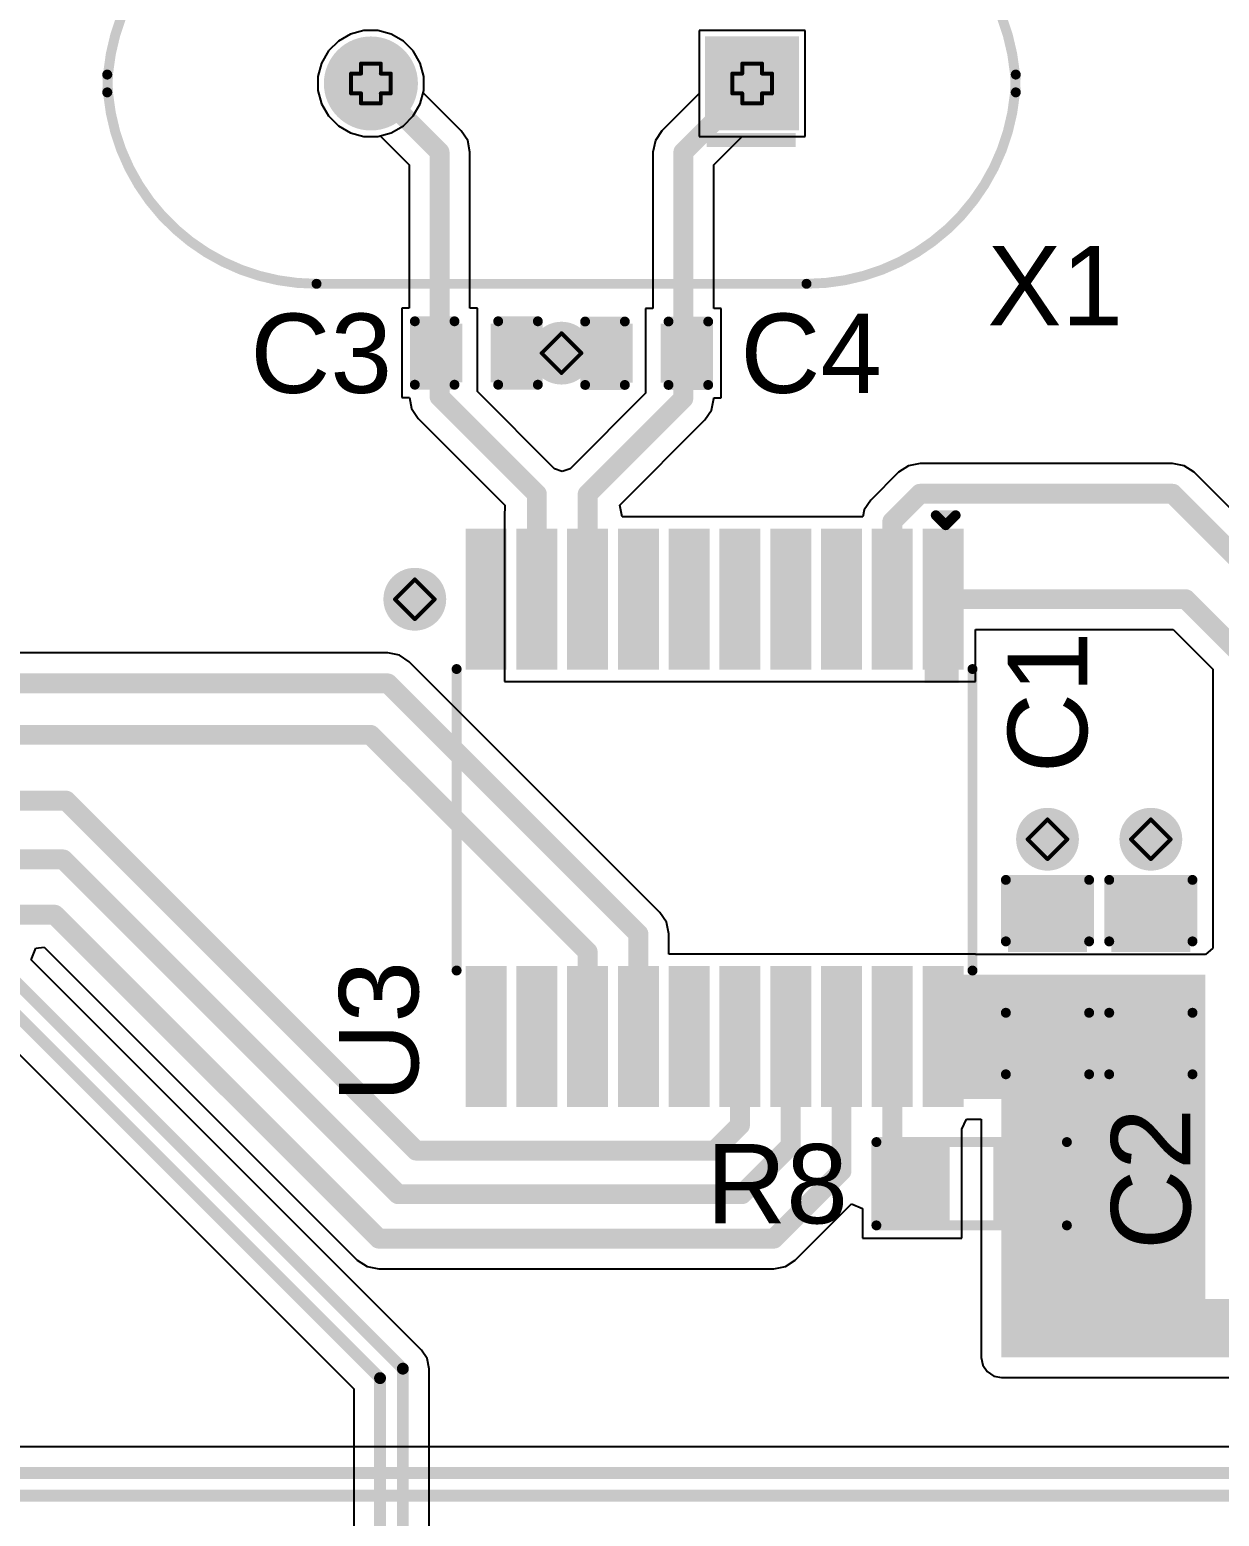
# Model space of a CAD drawing. Header units: inches. Extents: x -31 to 249, y -28 to 261.
# Drawn here: x 90.04 to 105.27, y 34.49 to 53.52 of the extents above; entities that cross this region are included whole.
import ezdxf

# ---------------------------------------------------------------- set-up
doc = ezdxf.new("R2010")
doc.units = ezdxf.units.IN
for name, color, linetype in [('Bottom Layer', 5, 'Continuous'), ('Bottom Solder', 6, 'Continuous'), ('Drill Drawing', 1, 'Continuous'), ('Multi-Layer', 9, 'Continuous'), ('Pad Holes', 156, 'Continuous'), ('Top Layer', 1, 'Continuous'), ('Top Overlay', 2, 'Continuous'), ('Top Paste', 8, 'Continuous'), ('Top Solder', 216, 'Continuous'), ('Via Holes', 16, 'Continuous')]:
    doc.layers.add(name, color=color, linetype=linetype)
doc.styles.add('Arial', font='', dxfattribs={"height": 0.2})
doc.styles.get('Arial').set_extended_font_data('Arial')

# ---------------------------------------------------------------- blocks, each defined once
blk = doc.blocks.new('71008000RW1_15')
at = {"layer": 'Bottom Layer'}
blk.add_hatch(color=5, dxfattribs=at).paths.add_polyline_path([(-0.5, 0.5), (0.5, 0.5), (0.5, -0.5), (-0.5, -0.5)])
h = blk.add_hatch(color=5, dxfattribs=at)
edge = h.paths.add_edge_path()
edge.add_arc((4.88, 0), 0.5, 0, 360)
at = {"layer": 'Bottom Solder'}
blk.add_hatch(color=6, dxfattribs=at).paths.add_polyline_path([(-0.602, 0.602), (0.602, 0.602), (0.602, -0.602), (-0.602, -0.602)])
h = blk.add_hatch(color=6, dxfattribs=at)
edge = h.paths.add_edge_path()
edge.add_arc((4.88, 0), 0.602, 0, 360)
at = {"layer": 'Multi-Layer'}
blk.add_hatch(color=9, dxfattribs=at).paths.add_polyline_path([(-0.5, 0.5), (0.5, 0.5), (0.5, -0.5), (-0.5, -0.5)])
h = blk.add_hatch(color=9, dxfattribs=at)
edge = h.paths.add_edge_path()
edge.add_arc((4.88, 0), 0.5, 0, 360)
at = {"layer": 'Pad Holes'}
h = blk.add_hatch(color=7, dxfattribs=at)
edge = h.paths.add_edge_path()
edge.add_arc((0, 0), 0.25, 0, 360)
h = blk.add_hatch(color=7, dxfattribs=at)
edge = h.paths.add_edge_path()
edge.add_arc((4.88, 0), 0.25, 0, 360)
at = {"layer": 'Top Layer'}
blk.add_hatch(color=1, dxfattribs=at).paths.add_polyline_path([(-0.5, 0.5), (0.5, 0.5), (0.5, -0.5), (-0.5, -0.5)])
h = blk.add_hatch(color=1, dxfattribs=at)
edge = h.paths.add_edge_path()
edge.add_arc((4.88, 0), 0.5, 0, 360)
at = {"layer": 'Top Overlay'}
blk.add_hatch(color=2, dxfattribs=at).paths.add_polyline_path([(-0.559, 0.635), (0.584, 0.635), (0.584, 0.813), (-0.559, 0.813)])
at = {"layer": 'Top Solder'}
blk.add_hatch(color=216, dxfattribs=at).paths.add_polyline_path([(-0.602, 0.602), (0.602, 0.602), (0.602, -0.602), (-0.602, -0.602)])
h = blk.add_hatch(color=216, dxfattribs=at)
edge = h.paths.add_edge_path()
edge.add_arc((4.88, 0), 0.602, 0, 360)
at = {"layer": 'Top Overlay', "const_width": 0.127}
for points in [[(-3.375, -0.114, -0.414214), (-0.696, 2.565)], [(5.576, 2.565, -0.414214), (8.255, -0.114)], [(-0.696, -2.565, -0.414214), (-3.375, 0.114)], [(8.255, 0.114, -0.414214), (5.576, -2.565)]]:
    blk.add_lwpolyline(points, format="xyb", dxfattribs=at)
for points in [[(5.576, 2.565), (-0.696, 2.565)], [(5.576, -2.565), (-0.696, -2.565)]]:
    blk.add_lwpolyline(points, dxfattribs=at)
at = {"layer": 'Top Overlay', "const_width": 0.0635}
for points in [[(-0.728, 2.565, 1), (-0.664, 2.565, 1)], [(-0.728, 2.565, 1), (-0.664, 2.565, 1)], [(5.544, 2.565, 1), (5.608, 2.565, 1)], [(5.544, 2.565, 1), (5.608, 2.565, 1)], [(-3.407, 0.114, 1), (-3.343, 0.114, 1)], [(8.223, 0.114, 1), (8.287, 0.114, 1)], [(-3.407, -0.114, 1), (-3.343, -0.114, 1)], [(8.223, -0.114, 1), (8.287, -0.114, 1)], [(-0.728, -2.565, 1), (-0.664, -2.565, 1)], [(-0.728, -2.565, 1), (-0.664, -2.565, 1)], [(5.544, -2.565, 1), (5.608, -2.565, 1)], [(5.544, -2.565, 1), (5.608, -2.565, 1)]]:
    blk.add_lwpolyline(points, format="xyb", close=True, dxfattribs=at)
blk = doc.blocks.new('TSSOP_20_19')
at = {"layer": 'Top Layer'}
for points in [[(-2, 3.085), (-2, 2.765), (-3.6, 2.765), (-3.6, 3.085)], [(3.6, 3.085), (3.6, 2.765), (2, 2.765), (2, 3.085)], [(-2, 2.435), (-2, 2.115), (-3.6, 2.115), (-3.6, 2.435)], [(3.6, 2.435), (3.6, 2.115), (2, 2.115), (2, 2.435)], [(-2, 1.785), (-2, 1.465), (-3.6, 1.465), (-3.6, 1.785)], [(3.6, 1.785), (3.6, 1.465), (2, 1.465), (2, 1.785)], [(-2, 1.135), (-2, 0.815), (-3.6, 0.815), (-3.6, 1.135)], [(3.6, 1.135), (3.6, 0.815), (2, 0.815), (2, 1.135)], [(-2, 0.485), (-2, 0.165), (-3.6, 0.165), (-3.6, 0.485)], [(3.6, 0.485), (3.6, 0.165), (2, 0.165), (2, 0.485)], [(-2, -0.165), (-2, -0.485), (-3.6, -0.485), (-3.6, -0.165)], [(3.6, -0.165), (3.6, -0.485), (2, -0.485), (2, -0.165)], [(-2, -0.815), (-2, -1.135), (-3.6, -1.135), (-3.6, -0.815)], [(3.6, -0.815), (3.6, -1.135), (2, -1.135), (2, -0.815)], [(-2, -1.465), (-2, -1.785), (-3.6, -1.785), (-3.6, -1.465)], [(3.6, -1.465), (3.6, -1.785), (2, -1.785), (2, -1.465)], [(-2, -2.115), (-2, -2.435), (-3.6, -2.435), (-3.6, -2.115)], [(3.6, -2.115), (3.6, -2.435), (2, -2.435), (2, -2.115)], [(-2, -2.765), (-2, -3.085), (-3.6, -3.085), (-3.6, -2.765)], [(3.6, -2.765), (3.6, -3.085), (2, -3.085), (2, -2.765)]]:
    blk.add_hatch(color=1, dxfattribs=at).paths.add_polyline_path(points)
at = {"layer": 'Top Overlay'}
blk.add_hatch(color=2, dxfattribs=at).paths.add_polyline_path([(-1.906, 2.691), (-1.728, 2.691), (-1.728, 3.123), (-1.906, 3.123)])
at = {"layer": 'Top Paste'}
for points in [[(-2, 3.085), (-2, 2.765), (-3.6, 2.765), (-3.6, 3.085)], [(3.6, 3.085), (3.6, 2.765), (2, 2.765), (2, 3.085)], [(-2, 2.435), (-2, 2.115), (-3.6, 2.115), (-3.6, 2.435)], [(3.6, 2.435), (3.6, 2.115), (2, 2.115), (2, 2.435)], [(-2, 1.785), (-2, 1.465), (-3.6, 1.465), (-3.6, 1.785)], [(3.6, 1.785), (3.6, 1.465), (2, 1.465), (2, 1.785)], [(-2, 1.135), (-2, 0.815), (-3.6, 0.815), (-3.6, 1.135)], [(3.6, 1.135), (3.6, 0.815), (2, 0.815), (2, 1.135)], [(-2, 0.485), (-2, 0.165), (-3.6, 0.165), (-3.6, 0.485)], [(3.6, 0.485), (3.6, 0.165), (2, 0.165), (2, 0.485)], [(-2, -0.165), (-2, -0.485), (-3.6, -0.485), (-3.6, -0.165)], [(3.6, -0.165), (3.6, -0.485), (2, -0.485), (2, -0.165)], [(-2, -0.815), (-2, -1.135), (-3.6, -1.135), (-3.6, -0.815)], [(3.6, -0.815), (3.6, -1.135), (2, -1.135), (2, -0.815)], [(-2, -1.465), (-2, -1.785), (-3.6, -1.785), (-3.6, -1.465)], [(3.6, -1.465), (3.6, -1.785), (2, -1.785), (2, -1.465)], [(-2, -2.115), (-2, -2.435), (-3.6, -2.435), (-3.6, -2.115)], [(3.6, -2.115), (3.6, -2.435), (2, -2.435), (2, -2.115)], [(-2, -2.765), (-2, -3.085), (-3.6, -3.085), (-3.6, -2.765)], [(3.6, -2.765), (3.6, -3.085), (2, -3.085), (2, -2.765)]]:
    blk.add_hatch(color=8, dxfattribs=at).paths.add_polyline_path(points)
at = {"layer": 'Top Solder'}
for points in [[(-1.898, 3.187), (-1.898, 2.663), (-3.702, 2.663), (-3.702, 3.187)], [(3.702, 3.187), (3.702, 2.663), (1.898, 2.663), (1.898, 3.187)], [(-1.898, 2.537), (-1.898, 2.013), (-3.702, 2.013), (-3.702, 2.537)], [(3.702, 2.537), (3.702, 2.013), (1.898, 2.013), (1.898, 2.537)], [(-1.898, 1.887), (-1.898, 1.363), (-3.702, 1.363), (-3.702, 1.887)], [(3.702, 1.887), (3.702, 1.363), (1.898, 1.363), (1.898, 1.887)], [(-1.898, 1.237), (-1.898, 0.713), (-3.702, 0.713), (-3.702, 1.237)], [(3.702, 1.237), (3.702, 0.713), (1.898, 0.713), (1.898, 1.237)], [(-1.898, 0.587), (-1.898, 0.063), (-3.702, 0.063), (-3.702, 0.587)], [(3.702, 0.587), (3.702, 0.063), (1.898, 0.063), (1.898, 0.587)], [(-1.898, -0.063), (-1.898, -0.587), (-3.702, -0.587), (-3.702, -0.063)], [(3.702, -0.063), (3.702, -0.587), (1.898, -0.587), (1.898, -0.063)], [(-1.898, -0.713), (-1.898, -1.237), (-3.702, -1.237), (-3.702, -0.713)], [(3.702, -0.713), (3.702, -1.237), (1.898, -1.237), (1.898, -0.713)], [(-1.898, -1.363), (-1.898, -1.887), (-3.702, -1.887), (-3.702, -1.363)], [(3.702, -1.363), (3.702, -1.887), (1.898, -1.887), (1.898, -1.363)], [(-1.898, -2.013), (-1.898, -2.537), (-3.702, -2.537), (-3.702, -2.013)], [(3.702, -2.013), (3.702, -2.537), (1.898, -2.537), (1.898, -2.013)], [(-1.898, -2.663), (-1.898, -3.187), (-3.702, -3.187), (-3.702, -2.663)], [(3.702, -2.663), (3.702, -3.187), (1.898, -3.187), (1.898, -2.663)]]:
    blk.add_hatch(color=216, dxfattribs=at).paths.add_polyline_path(points)
at = {"layer": 'Top Overlay', "const_width": 0.127}
for points in [[(1.954, 3.302), (-1.907, 3.302)], [(-3.875, 2.832), (-3.875, 3.086)], [(-3.748, 2.959), (-3.875, 3.086)], [(-3.875, 2.832), (-3.748, 2.959)], [(1.954, -3.302), (-1.907, -3.302)]]:
    blk.add_lwpolyline(points, dxfattribs=at)
at = {"layer": 'Top Overlay', "const_width": 0.0635}
for points in [[(-1.938, 3.302, 1), (-1.875, 3.302, 1)], [(1.922, 3.302, 1), (1.986, 3.302, 1)], [(-3.907, 3.086, 1), (-3.843, 3.086, 1)], [(-3.907, 3.086, 1), (-3.843, 3.086, 1)], [(-3.907, 2.832, 1), (-3.843, 2.832, 1)], [(-3.907, 2.832, 1), (-3.843, 2.832, 1)], [(-3.78, 2.959, 1), (-3.716, 2.959, 1)], [(-3.78, 2.959, 1), (-3.716, 2.959, 1)], [(-1.938, -3.302, 1), (-1.875, -3.302, 1)], [(1.922, -3.302, 1), (1.986, -3.302, 1)]]:
    blk.add_lwpolyline(points, format="xyb", close=True, dxfattribs=at)
blk = doc.blocks.new('R___0603_23')
at = {"layer": 'Top Layer'}
for points in [[(-0.381, 0.4445), (-0.381, -0.4445), (-1.143, -0.4445), (-1.143, 0.4445)], [(1.143, 0.4445), (1.143, -0.4445), (0.381, -0.4445), (0.381, 0.4445)]]:
    blk.add_hatch(color=1, dxfattribs=at).paths.add_polyline_path(points)
at = {"layer": 'Top Paste'}
for points in [[(-0.381, 0.4445), (-0.381, -0.4445), (-1.143, -0.4445), (-1.143, 0.4445)], [(1.143, 0.4445), (1.143, -0.4445), (0.381, -0.4445), (0.381, 0.4445)]]:
    blk.add_hatch(color=8, dxfattribs=at).paths.add_polyline_path(points)
at = {"layer": 'Top Solder'}
for points in [[(-0.2794, 0.5461), (-0.2794, -0.5461), (-1.2446, -0.5461), (-1.2446, 0.5461)], [(1.2446, 0.5461), (1.2446, -0.5461), (0.2794, -0.5461), (0.2794, 0.5461)]]:
    blk.add_hatch(color=216, dxfattribs=at).paths.add_polyline_path(points)
at = {"layer": 'Top Overlay', "const_width": 0.127}
for points in [[(-1.2192, -0.5334), (-1.2192, 0.5334)], [(-1.2192, 0.5334), (1.2192, 0.5334)], [(1.2192, -0.5334), (1.2192, 0.5334)], [(-1.2192, -0.5334), (1.2192, -0.5334)]]:
    blk.add_lwpolyline(points, dxfattribs=at)
at = {"layer": 'Top Overlay', "const_width": 0.0635}
for points in [[(-1.25095, 0.5334, 1), (-1.18745, 0.5334, 1)], [(-1.25095, 0.5334, 1), (-1.18745, 0.5334, 1)], [(1.18745, 0.5334, 1), (1.25095, 0.5334, 1)], [(1.18745, 0.5334, 1), (1.25095, 0.5334, 1)], [(-1.25095, -0.5334, 1), (-1.18745, -0.5334, 1)], [(-1.25095, -0.5334, 1), (-1.18745, -0.5334, 1)], [(1.18745, -0.5334, 1), (1.25095, -0.5334, 1)], [(1.18745, -0.5334, 1), (1.25095, -0.5334, 1)]]:
    blk.add_lwpolyline(points, format="xyb", close=True, dxfattribs=at)
blk = doc.blocks.new('C___0402_36')
at = {"layer": 'Top Layer'}
for points in [[(-0.699, -0.318), (-0.699, 0.318), (-0.241, 0.318), (-0.241, -0.318)], [(0.241, -0.318), (0.241, 0.318), (0.699, 0.318), (0.699, -0.318)]]:
    blk.add_hatch(color=1, dxfattribs=at).paths.add_polyline_path(points)
at = {"layer": 'Top Paste'}
for points in [[(-0.699, -0.318), (-0.699, 0.318), (-0.241, 0.318), (-0.241, -0.318)], [(0.241, -0.318), (0.241, 0.318), (0.699, 0.318), (0.699, -0.318)]]:
    blk.add_hatch(color=8, dxfattribs=at).paths.add_polyline_path(points)
at = {"layer": 'Top Solder'}
for points in [[(-0.758, -0.377), (-0.758, 0.377), (-0.181, 0.377), (-0.181, -0.377)], [(0.181, -0.377), (0.181, 0.377), (0.758, 0.377), (0.758, -0.377)]]:
    blk.add_hatch(color=216, dxfattribs=at).paths.add_polyline_path(points)
at = {"layer": 'Top Overlay', "const_width": 0.127}
for points in [[(-0.787, 0.406), (-0.279, 0.406)], [(-0.787, -0.406), (-0.787, 0.406)], [(0.279, 0.406), (0.787, 0.406)], [(0.787, -0.406), (0.787, 0.406)], [(-0.787, -0.406), (-0.279, -0.406)], [(0.279, -0.406), (0.787, -0.406)]]:
    blk.add_lwpolyline(points, dxfattribs=at)
at = {"layer": 'Top Overlay', "const_width": 0.0635}
for points in [[(-0.819, 0.406, 1), (-0.756, 0.406, 1)], [(-0.819, 0.406, 1), (-0.756, 0.406, 1)], [(-0.311, 0.406, 1), (-0.248, 0.406, 1)], [(0.248, 0.406, 1), (0.311, 0.406, 1)], [(0.756, 0.406, 1), (0.819, 0.406, 1)], [(0.756, 0.406, 1), (0.819, 0.406, 1)], [(-0.819, -0.406, 1), (-0.756, -0.406, 1)], [(-0.819, -0.406, 1), (-0.756, -0.406, 1)], [(-0.311, -0.406, 1), (-0.248, -0.406, 1)], [(0.248, -0.406, 1), (0.311, -0.406, 1)], [(0.756, -0.406, 1), (0.819, -0.406, 1)], [(0.756, -0.406, 1), (0.819, -0.406, 1)]]:
    blk.add_lwpolyline(points, format="xyb", close=True, dxfattribs=at)
blk = doc.blocks.new('C___0402_37')
at = {"layer": 'Top Layer'}
for points in [[(-0.699, -0.318), (-0.699, 0.318), (-0.241, 0.318), (-0.241, -0.318)], [(0.241, -0.318), (0.241, 0.318), (0.699, 0.318), (0.699, -0.318)]]:
    blk.add_hatch(color=1, dxfattribs=at).paths.add_polyline_path(points)
at = {"layer": 'Top Paste'}
for points in [[(-0.699, -0.318), (-0.699, 0.318), (-0.241, 0.318), (-0.241, -0.318)], [(0.241, -0.318), (0.241, 0.318), (0.699, 0.318), (0.699, -0.318)]]:
    blk.add_hatch(color=8, dxfattribs=at).paths.add_polyline_path(points)
at = {"layer": 'Top Solder'}
for points in [[(-0.758, -0.377), (-0.758, 0.377), (-0.181, 0.377), (-0.181, -0.377)], [(0.181, -0.377), (0.181, 0.377), (0.758, 0.377), (0.758, -0.377)]]:
    blk.add_hatch(color=216, dxfattribs=at).paths.add_polyline_path(points)
at = {"layer": 'Top Overlay', "const_width": 0.127}
for points in [[(-0.279, 0.406), (-0.787, 0.406)], [(-0.787, 0.406), (-0.787, -0.406)], [(0.787, 0.406), (0.279, 0.406)], [(0.787, 0.406), (0.787, -0.406)], [(-0.279, -0.406), (-0.787, -0.406)], [(0.787, -0.406), (0.279, -0.406)]]:
    blk.add_lwpolyline(points, dxfattribs=at)
at = {"layer": 'Top Overlay', "const_width": 0.0635}
for points in [[(-0.819, 0.406, 1), (-0.756, 0.406, 1)], [(-0.819, 0.406, 1), (-0.756, 0.406, 1)], [(-0.311, 0.406, 1), (-0.248, 0.406, 1)], [(0.248, 0.406, 1), (0.311, 0.406, 1)], [(0.756, 0.406, 1), (0.819, 0.406, 1)], [(0.756, 0.406, 1), (0.819, 0.406, 1)], [(-0.819, -0.406, 1), (-0.756, -0.406, 1)], [(-0.819, -0.406, 1), (-0.756, -0.406, 1)], [(-0.311, -0.406, 1), (-0.248, -0.406, 1)], [(0.248, -0.406, 1), (0.311, -0.406, 1)], [(0.756, -0.406, 1), (0.819, -0.406, 1)], [(0.756, -0.406, 1), (0.819, -0.406, 1)]]:
    blk.add_lwpolyline(points, format="xyb", close=True, dxfattribs=at)
blk = doc.blocks.new('C___0603_38')
at = {"layer": 'Top Layer'}
for points in [[(-0.381, 0.445), (-0.381, -0.445), (-1.143, -0.445), (-1.143, 0.445)], [(1.143, 0.445), (1.143, -0.445), (0.381, -0.445), (0.381, 0.445)]]:
    blk.add_hatch(color=1, dxfattribs=at).paths.add_polyline_path(points)
at = {"layer": 'Top Paste'}
for points in [[(-0.381, 0.445), (-0.381, -0.445), (-1.143, -0.445), (-1.143, 0.445)], [(1.143, 0.445), (1.143, -0.445), (0.381, -0.445), (0.381, 0.445)]]:
    blk.add_hatch(color=8, dxfattribs=at).paths.add_polyline_path(points)
at = {"layer": 'Top Solder'}
for points in [[(-0.321, 0.504), (-0.321, -0.504), (-1.203, -0.504), (-1.203, 0.504)], [(1.203, 0.504), (1.203, -0.504), (0.321, -0.504), (0.321, 0.504)]]:
    blk.add_hatch(color=216, dxfattribs=at).paths.add_polyline_path(points)
at = {"layer": 'Top Overlay', "const_width": 0.127}
for points in [[(-0.457, 0.533), (-1.245, 0.533)], [(-1.245, -0.533), (-1.245, 0.533)], [(1.245, 0.533), (0.457, 0.533)], [(1.245, -0.533), (1.245, 0.533)], [(-0.457, -0.533), (-1.245, -0.533)], [(1.245, -0.533), (0.457, -0.533)]]:
    blk.add_lwpolyline(points, dxfattribs=at)
at = {"layer": 'Top Overlay', "const_width": 0.0635}
for points in [[(-1.276, 0.533, 1), (-1.213, 0.533, 1)], [(-1.276, 0.533, 1), (-1.213, 0.533, 1)], [(-0.489, 0.533, 1), (-0.425, 0.533, 1)], [(0.425, 0.533, 1), (0.489, 0.533, 1)], [(1.213, 0.533, 1), (1.276, 0.533, 1)], [(1.213, 0.533, 1), (1.276, 0.533, 1)], [(-1.276, -0.533, 1), (-1.213, -0.533, 1)], [(-1.276, -0.533, 1), (-1.213, -0.533, 1)], [(-0.489, -0.533, 1), (-0.425, -0.533, 1)], [(0.425, -0.533, 1), (0.489, -0.533, 1)], [(1.213, -0.533, 1), (1.276, -0.533, 1)], [(1.213, -0.533, 1), (1.276, -0.533, 1)]]:
    blk.add_lwpolyline(points, format="xyb", close=True, dxfattribs=at)
blk = doc.blocks.new('C___0603_39')
at = {"layer": 'Top Layer'}
for points in [[(-0.381, 0.445), (-0.381, -0.445), (-1.143, -0.445), (-1.143, 0.445)], [(1.143, 0.445), (1.143, -0.445), (0.381, -0.445), (0.381, 0.445)]]:
    blk.add_hatch(color=1, dxfattribs=at).paths.add_polyline_path(points)
at = {"layer": 'Top Paste'}
for points in [[(-0.381, 0.445), (-0.381, -0.445), (-1.143, -0.445), (-1.143, 0.445)], [(1.143, 0.445), (1.143, -0.445), (0.381, -0.445), (0.381, 0.445)]]:
    blk.add_hatch(color=8, dxfattribs=at).paths.add_polyline_path(points)
at = {"layer": 'Top Solder'}
for points in [[(-0.321, 0.504), (-0.321, -0.504), (-1.203, -0.504), (-1.203, 0.504)], [(1.203, 0.504), (1.203, -0.504), (0.321, -0.504), (0.321, 0.504)]]:
    blk.add_hatch(color=216, dxfattribs=at).paths.add_polyline_path(points)
at = {"layer": 'Top Overlay', "const_width": 0.127}
for points in [[(-0.457, 0.533), (-1.245, 0.533)], [(-1.245, -0.533), (-1.245, 0.533)], [(1.245, 0.533), (0.457, 0.533)], [(1.245, -0.533), (1.245, 0.533)], [(-0.457, -0.533), (-1.245, -0.533)], [(1.245, -0.533), (0.457, -0.533)]]:
    blk.add_lwpolyline(points, dxfattribs=at)
at = {"layer": 'Top Overlay', "const_width": 0.0635}
for points in [[(-1.276, 0.533, 1), (-1.213, 0.533, 1)], [(-1.276, 0.533, 1), (-1.213, 0.533, 1)], [(-0.489, 0.533, 1), (-0.425, 0.533, 1)], [(0.425, 0.533, 1), (0.489, 0.533, 1)], [(1.213, 0.533, 1), (1.276, 0.533, 1)], [(1.213, 0.533, 1), (1.276, 0.533, 1)], [(-1.276, -0.533, 1), (-1.213, -0.533, 1)], [(-1.276, -0.533, 1), (-1.213, -0.533, 1)], [(-0.489, -0.533, 1), (-0.425, -0.533, 1)], [(0.425, -0.533, 1), (0.489, -0.533, 1)], [(1.213, -0.533, 1), (1.276, -0.533, 1)], [(1.213, -0.533, 1), (1.276, -0.533, 1)]]:
    blk.add_lwpolyline(points, format="xyb", close=True, dxfattribs=at)

msp = doc.modelspace()

# ---------------------------------------------------------------- hatches: boundary and pattern name
at = {"layer": 'Bottom Layer'}
h = msp.add_hatch(color=5, dxfattribs=at)
edge = h.paths.add_edge_path()
edge.add_arc((96.852, 49.379), 0.3, 0, 360)
h = msp.add_hatch(color=5, dxfattribs=at)
edge = h.paths.add_edge_path()
edge.add_arc((94.974, 46.228), 0.3, 0, 360)
h = msp.add_hatch(color=5, dxfattribs=at)
edge = h.paths.add_edge_path()
edge.add_arc((103.073, 43.155), 0.3, 0, 360)
h = msp.add_hatch(color=5, dxfattribs=at)
edge = h.paths.add_edge_path()
edge.add_arc((104.396, 43.155), 0.3, 0, 360)
at = {"layer": 'Bottom Solder'}
h = msp.add_hatch(color=6, dxfattribs=at)
edge = h.paths.add_edge_path()
edge.add_arc((96.852, 49.379), 0.402, 0, 360)
h = msp.add_hatch(color=6, dxfattribs=at)
edge = h.paths.add_edge_path()
edge.add_arc((94.974, 46.228), 0.402, 0, 360)
h = msp.add_hatch(color=6, dxfattribs=at)
edge = h.paths.add_edge_path()
edge.add_arc((103.073, 43.155), 0.402, 0, 360)
h = msp.add_hatch(color=6, dxfattribs=at)
edge = h.paths.add_edge_path()
edge.add_arc((104.396, 43.155), 0.402, 0, 360)
at = {"layer": 'Top Layer'}
h = msp.add_hatch(color=1, dxfattribs=at)
edge = h.paths.add_edge_path()
edge.add_arc((96.852, 49.379), 0.3, 0, 360)
h = msp.add_hatch(color=1, dxfattribs=at)
edge = h.paths.add_edge_path()
edge.add_arc((94.974, 46.228), 0.3, 0, 360)
h = msp.add_hatch(color=1, dxfattribs=at)
edge = h.paths.add_edge_path()
edge.add_arc((103.073, 43.155), 0.3, 0, 360)
h = msp.add_hatch(color=1, dxfattribs=at)
edge = h.paths.add_edge_path()
edge.add_arc((104.396, 43.155), 0.3, 0, 360)
for points in [[(101.723, 39.828), (105.094, 39.828), (105.094, 41.421), (101.723, 41.421)], [(101.736, 39.828), (101.896, 39.828), (101.896, 41.422), (101.736, 41.422)], [(102.483, 36.521), (105.094, 36.521), (105.094, 41.009), (102.483, 41.009)], [(102.483, 36.521), (119.405, 36.521), (119.405, 37.268), (102.483, 37.268)]]:
    msp.add_hatch(color=1, dxfattribs=at).paths.add_polyline_path(points)
at = {"layer": 'Top Solder'}
h = msp.add_hatch(color=216, dxfattribs=at)
edge = h.paths.add_edge_path()
edge.add_arc((96.852, 49.379), 0.402, 0, 360)
h = msp.add_hatch(color=216, dxfattribs=at)
edge = h.paths.add_edge_path()
edge.add_arc((94.974, 46.228), 0.402, 0, 360)
h = msp.add_hatch(color=216, dxfattribs=at)
edge = h.paths.add_edge_path()
edge.add_arc((103.073, 43.155), 0.402, 0, 360)
h = msp.add_hatch(color=216, dxfattribs=at)
edge = h.paths.add_edge_path()
edge.add_arc((104.396, 43.155), 0.402, 0, 360)
at = {"layer": 'Via Holes'}
h = msp.add_hatch(color=7, dxfattribs=at)
edge = h.paths.add_edge_path()
edge.add_arc((96.852, 49.379), 0.15, 0, 360)
h = msp.add_hatch(color=7, dxfattribs=at)
edge = h.paths.add_edge_path()
edge.add_arc((94.974, 46.228), 0.15, 0, 360)
h = msp.add_hatch(color=7, dxfattribs=at)
edge = h.paths.add_edge_path()
edge.add_arc((103.073, 43.155), 0.15, 0, 360)
h = msp.add_hatch(color=7, dxfattribs=at)
edge = h.paths.add_edge_path()
edge.add_arc((104.396, 43.155), 0.15, 0, 360)

# ---------------------------------------------------------------- linework, layer by layer
at = {"layer": 'Bottom Layer'}
for p, q in [((94.323, 53.51), (94.15, 53.464)), ((94.501, 53.51), (94.323, 53.51)), ((94.673, 53.464), (94.501, 53.51)), ((99.97, 53.51), (98.614, 53.51)), ((98.614, 53.51), (98.614, 52.154)), ((99.97, 52.154), (99.97, 53.51)), ((93.996, 53.374), (93.869, 53.248)), ((94.15, 53.464), (93.996, 53.374)), ((94.828, 53.374), (94.673, 53.464)), ((94.954, 53.248), (94.828, 53.374)), ((93.869, 53.248), (93.78, 53.094)), ((95.043, 53.094), (94.954, 53.248)), ((93.78, 53.094), (93.734, 52.921)), ((93.734, 52.921), (93.734, 52.743)), ((95.09, 52.921), (95.043, 53.094)), ((95.09, 52.743), (95.09, 52.921)), ((93.734, 52.743), (93.78, 52.57)), ((95.043, 52.57), (95.09, 52.743)), ((93.78, 52.57), (93.869, 52.416)), ((94.954, 52.416), (95.043, 52.57)), ((93.869, 52.416), (93.996, 52.29)), ((94.828, 52.29), (94.954, 52.416)), ((93.996, 52.29), (94.15, 52.2)), ((94.15, 52.2), (94.323, 52.154)), ((94.323, 52.154), (94.501, 52.154)), ((94.501, 52.154), (94.673, 52.2)), ((94.673, 52.2), (94.828, 52.29)), ((98.614, 52.154), (99.97, 52.154)), ((105.818, 35.377), (22.451, 35.377))]:
    msp.add_line(p, q, dxfattribs=at)
at = {"layer": 'Bottom Layer', "const_width": 0.152}
for points in [[(22.311, 35.041), (105.958, 35.041)], [(22.19, 34.749), (106.079, 34.749)]]:
    msp.add_lwpolyline(points, dxfattribs=at)
at = {"layer": 'Drill Drawing', "const_width": 0.0508}
for points in [[(94.285, 52.959), (94.285, 53.086)], [(94.285, 53.086), (94.539, 53.086)], [(94.539, 52.959), (94.539, 53.086)], [(99.165, 52.959), (99.165, 53.086)], [(99.165, 53.086), (99.419, 53.086)], [(99.419, 52.959), (99.419, 53.086)], [(94.158, 52.705), (94.158, 52.959)], [(94.158, 52.959), (94.285, 52.959)], [(94.539, 52.959), (94.666, 52.959)], [(94.666, 52.705), (94.666, 52.959)], [(99.038, 52.705), (99.038, 52.959)], [(99.038, 52.959), (99.165, 52.959)], [(99.419, 52.959), (99.546, 52.959)], [(99.546, 52.705), (99.546, 52.959)], [(94.158, 52.705), (94.285, 52.705)], [(94.285, 52.578), (94.285, 52.705)], [(94.539, 52.705), (94.666, 52.705)], [(94.539, 52.578), (94.539, 52.705)], [(99.038, 52.705), (99.165, 52.705)], [(99.165, 52.578), (99.165, 52.705)], [(99.419, 52.705), (99.546, 52.705)], [(99.419, 52.578), (99.419, 52.705)], [(94.285, 52.578), (94.539, 52.578)], [(99.165, 52.578), (99.419, 52.578)], [(96.598, 49.379), (96.852, 49.633)], [(96.852, 49.633), (97.106, 49.379)], [(96.598, 49.379), (96.852, 49.125)], [(96.852, 49.125), (97.106, 49.379)], [(94.72, 46.228), (94.974, 46.482)], [(94.974, 46.482), (95.228, 46.228)], [(94.72, 46.228), (94.974, 45.974)], [(94.974, 45.974), (95.228, 46.228)], [(102.819, 43.155), (103.073, 43.409)], [(103.073, 43.409), (103.327, 43.155)], [(104.142, 43.155), (104.396, 43.409)], [(104.396, 43.409), (104.65, 43.155)], [(102.819, 43.155), (103.073, 42.901)], [(103.073, 42.901), (103.327, 43.155)], [(104.142, 43.155), (104.396, 42.901)], [(104.396, 42.901), (104.65, 43.155)]]:
    msp.add_lwpolyline(points, dxfattribs=at)
at = {"layer": 'Drill Drawing', "const_width": 0.0254}
for points in [[(94.272, 53.086, 1), (94.298, 53.086, 1)], [(94.272, 53.086, 1), (94.298, 53.086, 1)], [(94.526, 53.086, 1), (94.552, 53.086, 1)], [(94.526, 53.086, 1), (94.552, 53.086, 1)], [(99.152, 53.086, 1), (99.178, 53.086, 1)], [(99.152, 53.086, 1), (99.178, 53.086, 1)], [(99.406, 53.086, 1), (99.432, 53.086, 1)], [(99.406, 53.086, 1), (99.432, 53.086, 1)], [(94.145, 52.959, 1), (94.171, 52.959, 1)], [(94.145, 52.959, 1), (94.171, 52.959, 1)], [(94.272, 52.959, 1), (94.298, 52.959, 1)], [(94.272, 52.959, 1), (94.298, 52.959, 1)], [(94.526, 52.959, 1), (94.552, 52.959, 1)], [(94.526, 52.959, 1), (94.552, 52.959, 1)], [(94.653, 52.959, 1), (94.679, 52.959, 1)], [(94.653, 52.959, 1), (94.679, 52.959, 1)], [(99.025, 52.959, 1), (99.051, 52.959, 1)], [(99.025, 52.959, 1), (99.051, 52.959, 1)], [(99.152, 52.959, 1), (99.178, 52.959, 1)], [(99.152, 52.959, 1), (99.178, 52.959, 1)], [(99.406, 52.959, 1), (99.432, 52.959, 1)], [(99.406, 52.959, 1), (99.432, 52.959, 1)], [(99.533, 52.959, 1), (99.559, 52.959, 1)], [(99.533, 52.959, 1), (99.559, 52.959, 1)], [(94.145, 52.705, 1), (94.171, 52.705, 1)], [(94.145, 52.705, 1), (94.171, 52.705, 1)], [(94.272, 52.705, 1), (94.298, 52.705, 1)], [(94.272, 52.705, 1), (94.298, 52.705, 1)], [(94.526, 52.705, 1), (94.552, 52.705, 1)], [(94.526, 52.705, 1), (94.552, 52.705, 1)], [(94.653, 52.705, 1), (94.679, 52.705, 1)], [(94.653, 52.705, 1), (94.679, 52.705, 1)], [(99.025, 52.705, 1), (99.051, 52.705, 1)], [(99.025, 52.705, 1), (99.051, 52.705, 1)], [(99.152, 52.705, 1), (99.178, 52.705, 1)], [(99.152, 52.705, 1), (99.178, 52.705, 1)], [(99.406, 52.705, 1), (99.432, 52.705, 1)], [(99.406, 52.705, 1), (99.432, 52.705, 1)], [(99.533, 52.705, 1), (99.559, 52.705, 1)], [(99.533, 52.705, 1), (99.559, 52.705, 1)], [(94.272, 52.578, 1), (94.298, 52.578, 1)], [(94.272, 52.578, 1), (94.298, 52.578, 1)], [(94.526, 52.578, 1), (94.552, 52.578, 1)], [(94.526, 52.578, 1), (94.552, 52.578, 1)], [(99.152, 52.578, 1), (99.178, 52.578, 1)], [(99.152, 52.578, 1), (99.178, 52.578, 1)], [(99.406, 52.578, 1), (99.432, 52.578, 1)], [(99.406, 52.578, 1), (99.432, 52.578, 1)], [(96.839, 49.633, 1), (96.865, 49.633, 1)], [(96.839, 49.633, 1), (96.865, 49.633, 1)], [(96.585, 49.379, 1), (96.611, 49.379, 1)], [(96.585, 49.379, 1), (96.611, 49.379, 1)], [(97.093, 49.379, 1), (97.119, 49.379, 1)], [(97.093, 49.379, 1), (97.119, 49.379, 1)], [(96.839, 49.125, 1), (96.865, 49.125, 1)], [(96.839, 49.125, 1), (96.865, 49.125, 1)], [(94.962, 46.482, 1), (94.987, 46.482, 1)], [(94.962, 46.482, 1), (94.987, 46.482, 1)], [(94.708, 46.228, 1), (94.733, 46.228, 1)], [(94.708, 46.228, 1), (94.733, 46.228, 1)], [(95.216, 46.228, 1), (95.241, 46.228, 1)], [(95.216, 46.228, 1), (95.241, 46.228, 1)], [(94.962, 45.974, 1), (94.987, 45.974, 1)], [(94.962, 45.974, 1), (94.987, 45.974, 1)], [(103.061, 43.409, 1), (103.086, 43.409, 1)], [(103.061, 43.409, 1), (103.086, 43.409, 1)], [(104.383, 43.409, 1), (104.408, 43.409, 1)], [(104.383, 43.409, 1), (104.408, 43.409, 1)], [(102.806, 43.155, 1), (102.832, 43.155, 1)], [(102.806, 43.155, 1), (102.832, 43.155, 1)], [(103.314, 43.155, 1), (103.34, 43.155, 1)], [(103.314, 43.155, 1), (103.34, 43.155, 1)], [(104.129, 43.155, 1), (104.154, 43.155, 1)], [(104.129, 43.155, 1), (104.154, 43.155, 1)], [(104.637, 43.155, 1), (104.662, 43.155, 1)], [(104.637, 43.155, 1), (104.662, 43.155, 1)], [(103.061, 42.901, 1), (103.086, 42.901, 1)], [(103.061, 42.901, 1), (103.086, 42.901, 1)], [(104.383, 42.901, 1), (104.408, 42.901, 1)], [(104.383, 42.901, 1), (104.408, 42.901, 1)]]:
    msp.add_lwpolyline(points, format="xyb", close=True, dxfattribs=at)
at = {"layer": 'Top Layer'}
for p, q in [((94.323, 53.51), (94.15, 53.464)), ((94.501, 53.51), (94.323, 53.51)), ((94.673, 53.464), (94.501, 53.51)), ((99.97, 53.51), (98.614, 53.51)), ((98.614, 53.51), (98.614, 52.704)), ((99.97, 52.154), (99.97, 53.51)), ((93.996, 53.374), (93.869, 53.248)), ((94.15, 53.464), (93.996, 53.374)), ((94.828, 53.374), (94.673, 53.464)), ((94.954, 53.248), (94.828, 53.374)), ((93.869, 53.248), (93.78, 53.094)), ((95.043, 53.094), (94.954, 53.248)), ((93.78, 53.094), (93.734, 52.921)), ((93.734, 52.921), (93.734, 52.743)), ((95.09, 52.921), (95.043, 53.094)), ((95.09, 52.743), (95.09, 52.921)), ((93.734, 52.743), (93.78, 52.57)), ((95.081, 52.712), (95.09, 52.743)), ((93.78, 52.57), (93.869, 52.416)), ((95.567, 52.227), (95.081, 52.712)), ((98.614, 52.704), (98.137, 52.227)), ((93.869, 52.416), (93.996, 52.29)), ((93.996, 52.29), (94.15, 52.2)), ((94.15, 52.2), (94.323, 52.154)), ((94.323, 52.154), (94.501, 52.154)), ((94.501, 52.154), (94.532, 52.162)), ((94.532, 52.162), (94.903, 51.791)), ((95.651, 52.101), (95.567, 52.227)), ((98.137, 52.227), (98.053, 52.101)), ((98.8, 51.791), (99.163, 52.154)), ((99.163, 52.154), (99.97, 52.154)), ((95.68, 51.952), (95.651, 52.101)), ((98.053, 52.101), (98.023, 51.952)), ((94.903, 51.791), (94.903, 49.953)), ((95.68, 49.953), (95.68, 51.952)), ((98.023, 51.952), (98.023, 49.949)), ((98.8, 49.949), (98.8, 51.791)), ((94.903, 49.953), (94.809, 49.953)), ((94.809, 49.953), (94.809, 48.81)), ((95.775, 49.953), (95.68, 49.953)), ((95.775, 48.886), (95.775, 49.953)), ((98.023, 49.949), (97.929, 49.949)), ((97.929, 49.949), (97.929, 48.866)), ((98.894, 49.949), (98.8, 49.949)), ((98.894, 48.806), (98.894, 49.949)), ((94.809, 48.81), (94.905, 48.81)), ((94.905, 48.81), (94.933, 48.67)), ((96.762, 47.898), (95.775, 48.886)), ((97.929, 48.866), (96.962, 47.898)), ((98.771, 48.65), (98.8, 48.799)), ((98.8, 48.799), (98.8, 48.806)), ((98.8, 48.806), (98.894, 48.806)), ((94.933, 48.67), (95.017, 48.544)), ((95.017, 48.544), (96.127, 47.434)), ((98.686, 48.524), (98.771, 48.65)), ((97.597, 47.434), (98.686, 48.524)), ((101.442, 47.967), (101.293, 47.938)), ((104.675, 47.967), (101.442, 47.967)), ((104.824, 47.938), (104.675, 47.967)), ((96.86, 47.865), (96.762, 47.898)), ((96.962, 47.898), (96.86, 47.865)), ((101.167, 47.854), (100.812, 47.498)), ((101.293, 47.938), (101.167, 47.854)), ((104.95, 47.854), (104.824, 47.938)), ((106.427, 46.377), (104.95, 47.854)), ((96.127, 47.434), (96.122, 47.282)), ((97.628, 47.282), (97.597, 47.434)), ((100.812, 47.498), (100.727, 47.372)), ((96.122, 47.282), (96.122, 47.282)), ((96.122, 47.282), (96.122, 45.174)), ((100.709, 47.282), (97.628, 47.282)), ((100.727, 47.372), (100.709, 47.282)), ((102.15, 45.174), (102.15, 45.84)), ((102.15, 45.84), (104.683, 45.84)), ((104.683, 45.84), (105.19, 45.332)), ((94.628, 45.54), (87.254, 45.54)), ((94.776, 45.51), (94.628, 45.54)), ((94.902, 45.426), (94.776, 45.51)), ((98.111, 42.218), (94.902, 45.426)), ((105.19, 45.332), (105.19, 41.759)), ((96.122, 45.174), (102.15, 45.174)), ((98.195, 42.092), (98.111, 42.218)), ((98.225, 41.943), (98.195, 42.092)), ((98.225, 41.682), (98.225, 41.943)), ((90.063, 41.611), (90.121, 41.761)), ((90.121, 41.761), (90.229, 41.775)), ((90.229, 41.775), (94.237, 37.767)), ((105.19, 41.759), (105.094, 41.68)), ((95.059, 36.614), (90.063, 41.611)), ((102.15, 41.682), (98.225, 41.682)), ((102.15, 41.68), (102.15, 41.682)), ((105.094, 41.68), (102.15, 41.68)), ((89.379, 40.93), (94.193, 36.116)), ((101.975, 39.442), (102.037, 39.569)), ((101.975, 38.045), (101.975, 39.442)), ((102.037, 39.569), (102.224, 39.569)), ((102.224, 39.569), (102.224, 37.268)), ((99.845, 37.767), (100.564, 38.486)), ((100.564, 38.486), (100.705, 38.428)), ((100.705, 38.428), (100.705, 38.045)), ((100.705, 38.045), (101.975, 38.045)), ((94.237, 37.767), (94.363, 37.683)), ((99.719, 37.683), (99.845, 37.767)), ((94.363, 37.683), (94.512, 37.653)), ((94.512, 37.653), (99.57, 37.653)), ((99.57, 37.653), (99.719, 37.683)), ((102.224, 37.268), (102.224, 36.521)), ((95.132, 36.505), (95.059, 36.614)), ((95.158, 36.376), (95.132, 36.505)), ((95.158, 23.966), (95.158, 36.376)), ((102.224, 36.521), (102.244, 36.422)), ((102.244, 36.422), (102.3, 36.338)), ((102.3, 36.338), (102.384, 36.282)), ((102.384, 36.282), (102.483, 36.262)), ((102.483, 36.262), (119.405, 36.262)), ((94.193, 36.116), (94.193, 21.829))]:
    msp.add_line(p, q, dxfattribs=at)
for points, const_width in [([(94.412, 52.832), (95.292, 51.952)], 0.254), ([(98.412, 51.952), (99.292, 52.832)], 0.254), ([(95.292, 49.381), (95.292, 51.952)], 0.254), ([(98.412, 48.799), (98.412, 51.952)], 0.254), ([(95.292, 48.819), (95.292, 49.381)], 0.254), ([(95.292, 48.819), (96.536, 47.575)], 0.254), ([(97.186, 47.573), (98.412, 48.799)], 0.254), ([(96.536, 46.228), (96.536, 47.575)], 0.254), ([(97.186, 46.228), (97.186, 47.573)], 0.254), ([(101.086, 47.223), (101.442, 47.579)], 0.254), ([(101.442, 47.579), (104.675, 47.579)], 0.254), ([(104.675, 47.579), (106.152, 46.102)], 0.254), ([(101.086, 46.228), (101.086, 47.223)], 0.254), ([(101.736, 46.228), (104.844, 46.228)], 0.254), ([(104.844, 46.228), (105.579, 45.493)], 0.254), ([(87.093, 45.151), (94.628, 45.151)], 0.254), ([(94.628, 45.151), (97.836, 41.943)], 0.254), ([(60.753, 44.491), (94.408, 44.491)], 0.254), ([(94.408, 44.491), (97.186, 41.713)], 0.254), ([(83.613, 43.65), (90.509, 43.65)], 0.254), ([(90.509, 43.65), (94.991, 39.168)], 0.254), ([(86.153, 42.897), (90.473, 42.897)], 0.254), ([(90.473, 42.897), (94.76, 38.61)], 0.254), ([(81.073, 42.189), (90.364, 42.189)], 0.254), ([(90.364, 42.189), (94.512, 38.041)], 0.254), ([(97.836, 40.628), (97.836, 41.943)], 0.254), ([(97.186, 40.628), (97.186, 41.713)], 0.254), ([(89.639, 41.558), (94.821, 36.376)], 0.152), ([(89.518, 41.266), (94.529, 36.255)], 0.152), ([(99.136, 39.493), (99.136, 40.628)], 0.254), ([(99.786, 39.234), (99.786, 40.628)], 0.254), ([(100.436, 38.907), (100.436, 40.628)], 0.254), ([(101.086, 38.998), (101.086, 40.628)], 0.254), ([(98.811, 39.168), (99.136, 39.493)], 0.254), ([(94.991, 39.168), (98.811, 39.168)], 0.254), ([(99.162, 38.61), (99.786, 39.234)], 0.254), ([(99.57, 38.041), (100.436, 38.907)], 0.254), ([(101.086, 38.998), (101.34, 38.744)], 0.254), ([(94.76, 38.61), (99.162, 38.61)], 0.254), ([(94.512, 38.041), (99.57, 38.041)], 0.254), ([(94.821, 23.966), (94.821, 36.376)], 0.152), ([(94.529, 21.689), (94.529, 36.255)], 0.152)]:
    msp.add_lwpolyline(points, dxfattribs=dict(at, const_width=const_width))
for points, const_width in [([(94.348, 52.832, 1), (94.475, 52.832, 1)], 0.127), ([(99.228, 52.832, 1), (99.355, 52.832, 1)], 0.127), ([(95.228, 51.952, 1), (95.355, 51.952, 1)], 0.127), ([(95.228, 51.952, 1), (95.355, 51.952, 1)], 0.127), ([(98.348, 51.952, 1), (98.475, 51.952, 1)], 0.127), ([(98.348, 51.952, 1), (98.475, 51.952, 1)], 0.127), ([(95.228, 49.381, 1), (95.355, 49.381, 1)], 0.127), ([(95.228, 49.381, 1), (95.355, 49.381, 1)], 0.127), ([(95.228, 48.819, 1), (95.355, 48.819, 1)], 0.127), ([(95.228, 48.819, 1), (95.355, 48.819, 1)], 0.127), ([(98.348, 48.799, 1), (98.475, 48.799, 1)], 0.127), ([(98.348, 48.799, 1), (98.475, 48.799, 1)], 0.127), ([(96.473, 47.575, 1), (96.6, 47.575, 1)], 0.127), ([(96.473, 47.575, 1), (96.6, 47.575, 1)], 0.127), ([(97.123, 47.573, 1), (97.25, 47.573, 1)], 0.127), ([(97.123, 47.573, 1), (97.25, 47.573, 1)], 0.127), ([(101.378, 47.579, 1), (101.505, 47.579, 1)], 0.127), ([(101.378, 47.579, 1), (101.505, 47.579, 1)], 0.127), ([(104.612, 47.579, 1), (104.739, 47.579, 1)], 0.127), ([(104.612, 47.579, 1), (104.739, 47.579, 1)], 0.127), ([(101.023, 47.223, 1), (101.15, 47.223, 1)], 0.127), ([(101.023, 47.223, 1), (101.15, 47.223, 1)], 0.127), ([(96.473, 46.228, 1), (96.6, 46.228, 1)], 0.127), ([(97.123, 46.228, 1), (97.25, 46.228, 1)], 0.127), ([(101.023, 46.228, 1), (101.15, 46.228, 1)], 0.127), ([(101.673, 46.228, 1), (101.8, 46.228, 1)], 0.127), ([(104.78, 46.228, 1), (104.907, 46.228, 1)], 0.127), ([(104.78, 46.228, 1), (104.907, 46.228, 1)], 0.127), ([(94.564, 45.151, 1), (94.691, 45.151, 1)], 0.127), ([(94.564, 45.151, 1), (94.691, 45.151, 1)], 0.127), ([(94.345, 44.491, 1), (94.472, 44.491, 1)], 0.127), ([(94.345, 44.491, 1), (94.472, 44.491, 1)], 0.127), ([(90.446, 43.65, 1), (90.573, 43.65, 1)], 0.127), ([(90.446, 43.65, 1), (90.573, 43.65, 1)], 0.127), ([(90.409, 42.897, 1), (90.536, 42.897, 1)], 0.127), ([(90.409, 42.897, 1), (90.536, 42.897, 1)], 0.127), ([(90.3, 42.189, 1), (90.427, 42.189, 1)], 0.127), ([(90.3, 42.189, 1), (90.427, 42.189, 1)], 0.127), ([(97.773, 41.943, 1), (97.9, 41.943, 1)], 0.127), ([(97.773, 41.943, 1), (97.9, 41.943, 1)], 0.127), ([(97.123, 41.713, 1), (97.25, 41.713, 1)], 0.127), ([(97.123, 41.713, 1), (97.25, 41.713, 1)], 0.127), ([(97.123, 40.628, 1), (97.25, 40.628, 1)], 0.127), ([(97.773, 40.628, 1), (97.9, 40.628, 1)], 0.127), ([(99.073, 40.628, 1), (99.2, 40.628, 1)], 0.127), ([(99.723, 40.628, 1), (99.85, 40.628, 1)], 0.127), ([(100.373, 40.628, 1), (100.5, 40.628, 1)], 0.127), ([(101.023, 40.628, 1), (101.15, 40.628, 1)], 0.127), ([(99.073, 39.493, 1), (99.2, 39.493, 1)], 0.127), ([(99.073, 39.493, 1), (99.2, 39.493, 1)], 0.127), ([(94.928, 39.168, 1), (95.055, 39.168, 1)], 0.127), ([(94.928, 39.168, 1), (95.055, 39.168, 1)], 0.127), ([(98.748, 39.168, 1), (98.875, 39.168, 1)], 0.127), ([(98.748, 39.168, 1), (98.875, 39.168, 1)], 0.127), ([(99.723, 39.234, 1), (99.85, 39.234, 1)], 0.127), ([(99.723, 39.234, 1), (99.85, 39.234, 1)], 0.127), ([(100.373, 38.907, 1), (100.5, 38.907, 1)], 0.127), ([(100.373, 38.907, 1), (100.5, 38.907, 1)], 0.127), ([(101.023, 38.998, 1), (101.15, 38.998, 1)], 0.127), ([(101.023, 38.998, 1), (101.15, 38.998, 1)], 0.127), ([(101.277, 38.744, 1), (101.404, 38.744, 1)], 0.127), ([(94.697, 38.61, 1), (94.824, 38.61, 1)], 0.127), ([(94.697, 38.61, 1), (94.824, 38.61, 1)], 0.127), ([(99.099, 38.61, 1), (99.226, 38.61, 1)], 0.127), ([(99.099, 38.61, 1), (99.226, 38.61, 1)], 0.127), ([(94.448, 38.041, 1), (94.575, 38.041, 1)], 0.127), ([(94.448, 38.041, 1), (94.575, 38.041, 1)], 0.127), ([(99.507, 38.041, 1), (99.634, 38.041, 1)], 0.127), ([(99.507, 38.041, 1), (99.634, 38.041, 1)], 0.127), ([(94.783, 36.376, 1), (94.859, 36.376, 1)], 0.0762), ([(94.783, 36.376, 1), (94.859, 36.376, 1)], 0.0762), ([(94.491, 36.255, 1), (94.567, 36.255, 1)], 0.0762), ([(94.491, 36.255, 1), (94.567, 36.255, 1)], 0.0762)]:
    msp.add_lwpolyline(points, format="xyb", close=True, dxfattribs=dict(at, const_width=const_width))

# ---------------------------------------------------------------- block references
for name, p, rotation in [('71008000RW1_15', (99.292, 52.832), 180), ('C___0402_37', (95.762, 49.381), 180), ('TSSOP_20_19', (98.811, 43.428), 270), ('C___0603_39', (103.073, 41.39), 270), ('C___0603_38', (104.396, 41.39), 270)]:
    msp.add_blockref(name, p, dxfattribs=dict(rotation=rotation))
for name, p in [('C___0402_36', (97.942, 49.378)), ('R___0603_23', (102.102, 38.744))]:
    msp.add_blockref(name, p)

# ---------------------------------------------------------------- texts
at = {"layer": 'Top Overlay', "style": 'Arial'}
for s, p in [('X1', (102.305, 49.737)), ('C3', (92.869, 48.87)), ('C4', (99.141, 48.87)), ('R8', (98.704, 38.236))]:
    msp.add_text(s, height=1.016, dxfattribs=at).set_placement(p)
for s, p in [('C1', (103.581, 44.001)), ('U3', (95.02, 39.782)), ('C2', (104.903, 37.897))]:
    msp.add_text(s, height=1.016, rotation=90, dxfattribs=at).set_placement(p)

doc.saveas('drawing.dxf')
